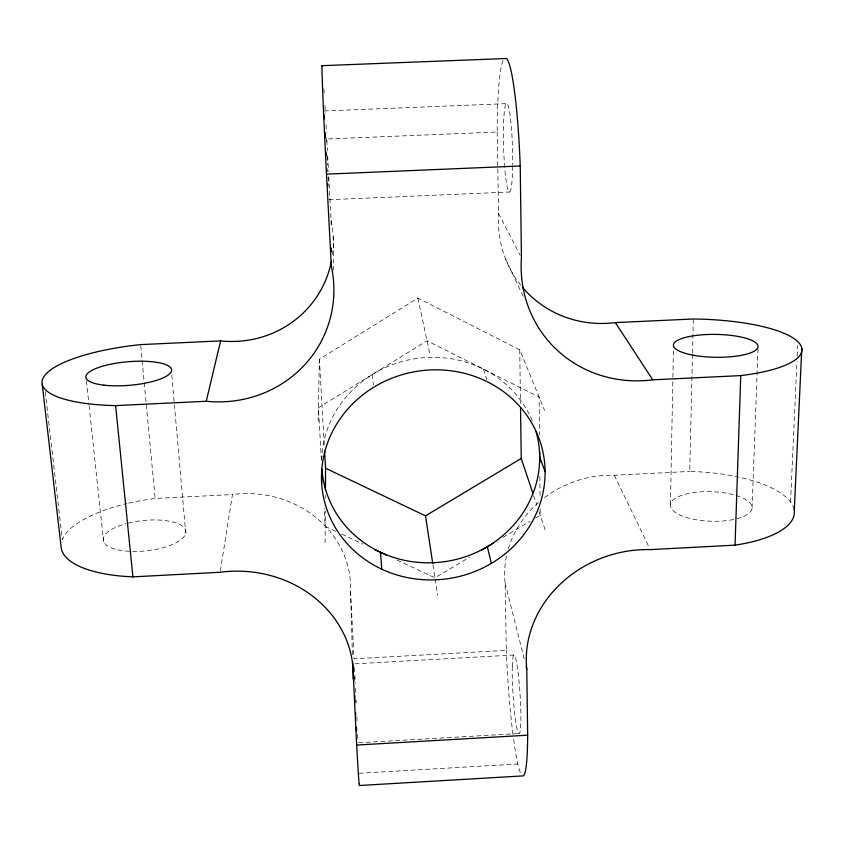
<?xml version="1.0" encoding="UTF-8"?>
<svg xmlns="http://www.w3.org/2000/svg" width="844" height="844" viewBox="0 0 844 844"><rect width="100%" height="100%" fill="white"/><g stroke="black" fill="none" stroke-linecap="round" stroke-linejoin="round"><path stroke-width="0.63" stroke-dasharray="4.22 3.17" d="M325.088 542.766L325.288 510.863M325.373 497.939L325.394 495.354M670.463 504.29L672.858 378.576M672.89 377.268L673.406 349.764M318.114 421.451L319.401 359.196L417.875 298.09L519.746 349.775L544.58 410.416M794.088 509.502A104.73 38.138 1.7 0 0 689.759 471.416L692.47 354.469M692.502 353.151L693.293 318.99M752.088 507.93L758.017 347.928M790.554 502.001L796.958 361.401M797.2 356.147L797.675 345.629M220.358 570.966L232.48 494.542L155.138 498.456A106.291 39.225 -5.7 0 0 128.267 503.267M397.07 560.047L434.934 577.792L469.496 557.272M503.098 537.333L530.116 521.297M535.74 517.952L540.244 515.283L540.171 507.497M359.143 773.273L517.868 763.999M358.7 742.762L519.039 733.531M506.463 556.207A101.491 91.912 -19.3 0 0 505.134 583.13L506.316 650.376L354.069 658.795L350.534 591.38A102.419 93.209 3.1 0 0 232.48 494.542M354.923 663.817L513.838 655.018M544.58 497.57A101.491 91.912 -19.3 0 1 614.337 475.235L689.759 471.416M328.875 199.722L509.797 191.999M324.318 110.965L507.265 103.612M503.045 60.568A113.328 11.331 88.1 0 0 497.158 132.023L326.807 139.007L327.419 150.675M335.785 531.33L325.193 526.371L324.149 508.151M341.672 534.094L362.846 544.011M497.158 132.023L498.604 213.437L520.221 255.426M614.337 475.235L649.099 547.25M505.64 259.097L523.554 297.13M533.63 495.512L536.942 505.398M539.01 511.58L545.604 531.298M483.528 369.155L486.84 379.578M505.134 583.13L524.251 659.048M417.875 298.09L429.628 352.897M432.972 564.889L434.934 577.792M435.124 579.037L437.593 595.22M45.196 391.637L62.329 539.548A106.291 39.225 -5.7 0 1 127.033 503.551M86.426 380.95L88.936 404.434M89.074 405.742L103.559 541.437M140.748 345.913L155.138 498.456M372.436 374.43L373.354 384.769M171.775 375.126L185.733 533.186M321.395 459.98L318.399 407.726L427.032 340.797L539.105 397.06L539.474 434.808M319.401 359.196L324.37 447.204M326.132 137.677L326.396 142.53M354.459 676.593L354.839 683.651M327.694 155.855L328.506 171.416M328.78 176.596L331.091 220.674A105.289 101.723 27.2 0 1 332.304 256.27M327.113 156.172L327.546 164.854M355.63 699.265L355.809 703.02M328.126 177.251L328.305 181.017M350.534 591.38L352.454 655.355M519.746 349.775L520.474 403.453M333.211 236.647L333.58 270.038M539.875 476.385L540.086 498.424M331.091 220.674L331.112 224.578M321.701 460.138A109.192 102.535 -10 0 1 411.714 359.301A109.192 102.535 -10 0 1 532.279 420.797M354.512 667.657A100.805 0.876 87.2 0 1 355.261 683.144M355.514 688.345A100.805 0.876 87.2 0 1 355.767 693.557M356.062 700.024A100.805 0.876 87.2 0 1 356.189 702.588M356.822 716.503A100.805 0.876 87.2 0 1 357.044 721.43M357.624 734.533A100.805 0.876 87.2 0 1 357.951 742.129M508.288 548.916A101.491 91.912 -19.3 0 1 538.852 502.212M520.337 772.513A100.362 9.041 86.4 0 1 513.331 737.171M512.973 734.428A100.362 9.041 86.4 0 1 506.316 650.376M128.32 523.08A41.535 15.245 -6 0 1 185.838 531.224A41.535 15.245 -6 0 1 131.727 551.417M129.417 551.322A41.535 15.245 -6 0 1 103.242 540.171A41.535 15.245 -6 0 1 125.925 523.713M520.832 285.314A110.849 105.616 -43.7 0 1 498.604 213.437M512.677 166.236A44.468 4.442 88.2 0 1 509.576 192.126A44.468 4.442 88.2 0 1 504.807 168.747M504.701 167.481A44.468 4.442 88.2 0 1 506.558 103.274A44.468 4.442 88.2 0 1 512.688 165.044M323.896 88.863A113.887 1.097 87.1 0 1 324.318 95.551M324.919 105.616A113.887 1.097 87.1 0 1 325.373 113.381M326.027 124.764A113.887 1.097 87.1 0 1 326.449 132.455M736.19 495.502A40.871 14.781 2 0 1 727.243 520.548A40.871 14.781 2 0 1 670.621 503.615A40.871 14.781 2 0 1 734.976 495.143M512.266 666.728A39.373 3.513 86.3 0 0 518.047 732.297A39.373 3.513 86.3 0 0 519.25 683.714A39.373 3.513 86.3 0 0 512.266 666.728"/><path stroke-width="1.27" d="M325.425 490.185L325.562 468.22L324.592 451.139M321.648 482.916L321.712 477.883M359.344 785.511L522.636 775.921A100.362 9.041 86.4 0 0 527.658 735.198L526.793 669.176A114.003 101.132 -18.6 0 1 650.239 549.613L735.05 545.14L740.747 375.612A108.454 29.519 0.7 0 0 799.162 343.097A108.454 29.519 0.7 0 0 693.293 318.99L615.36 322.598A110.849 105.616 -43.7 0 1 522.425 287.255M801.8 348.287L794.267 510.578A104.73 38.138 1.7 0 1 735.05 545.14M220.611 340.902L140.621 344.605A110.131 30.395 -4.7 0 0 42.749 378.808A110.131 30.395 -4.7 0 0 115.617 405.616L206.242 401.269L220.611 340.902A105.289 101.723 27.2 0 0 331.47 261.102M325.562 468.22L425.492 515.863L521.233 458.44L520.548 408.696M481.766 549.993L492.97 543.346M352.655 661.886L356.664 745.052L527.658 735.198M42.2 384.231L61.306 548.547A106.291 39.225 -5.7 0 0 132.909 576.863L220.157 572.264A115.206 102.789 2.1 0 1 353.172 678.861M321.933 65.684L506.569 58.489A113.328 11.331 88.1 0 1 520.231 166.004L521.423 257.758A125.693 118.54 -39.9 0 0 652.75 379.842L740.747 375.612M322.197 65.906A113.887 1.097 87.1 0 0 326.48 174.138L520.231 166.004M374.609 549.528L386.415 555.057M615.36 322.598L652.75 379.842M539.685 456.931L545.097 471.659A112.02 104.835 -10 0 1 378.165 567.432A112.02 104.835 -10 0 1 376.624 385.539A112.02 104.835 -10 0 1 545.097 471.659M521.233 458.44L532.807 493.044M526.16 666.644L526.793 669.176M487.336 546.69L491.335 563.412M425.492 515.863L432.772 563.602M115.617 405.616L132.909 576.863M380.496 552.282L381.794 569.204M327.778 184.034L327.915 186.302M321.986 470.414L322.134 473.02M326.934 168.948L327.071 171.48M356.368 727.243L356.569 730.872M326.48 174.138L331.344 266.208A119.437 114.52 21.7 0 1 206.242 401.269M355.598 712.558L355.725 715.016M326.037 151.857L326.217 155.444M354.786 695.54L354.902 698.146M325.109 132.487L325.341 137.709M324.402 115.248L324.529 118.835M539.632 451.73L539.738 462.122M331.249 247.999L331.27 251.902M359.396 783.728A100.805 0.876 87.2 0 1 356.664 745.052M536.067 431.685A109.192 102.535 -10 0 1 448.301 561.091A109.192 102.535 -10 0 1 321.923 469.085M103.97 385.159A43.033 11.805 -4.9 0 0 171.427 371.212A43.033 11.805 -4.9 0 0 110.764 364.186A43.033 11.805 -4.9 0 0 103.97 385.159M694.148 355.366A42.327 11.436 0.9 0 0 758.07 346.62A42.327 11.436 0.9 0 0 695.045 335.564A42.327 11.436 0.9 0 0 694.148 355.366"/></g></svg>
